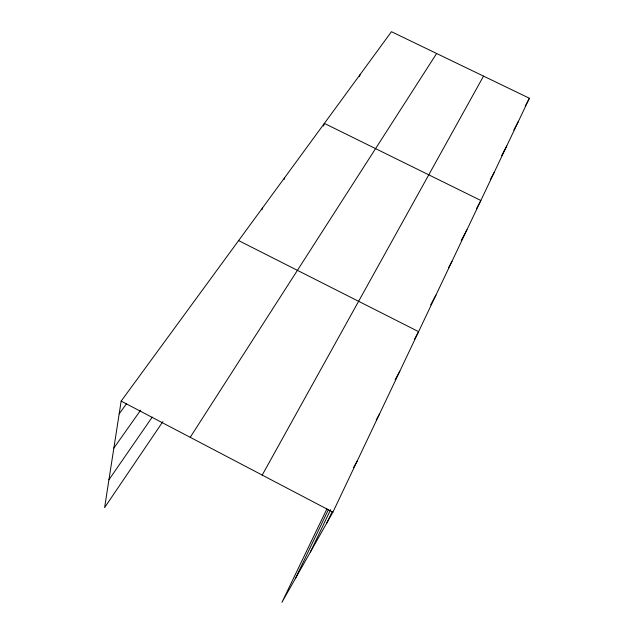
<?xml version="1.0" encoding="UTF-8"?>
<svg xmlns="http://www.w3.org/2000/svg" width="634" height="634" viewBox="0 0 634 634"><rect width="100%" height="100%" fill="white"/><g stroke="black" fill="none" stroke-linecap="round" stroke-linejoin="round"><path stroke-width="0.95" d="M326.93 508.856L281.956 602.3L332.921 512.161L529.39 98.246L391.463 31.7L121.157 401.116L104.61 507.588L162.867 421.626M261.961 209.775L262.468 207.992M284.064 179.533L284.595 177.75M323.514 126.047L324.37 123.392L480.849 200.495L476.475 208.713M359.462 76.429L360.096 74.566M326.795 522.995L332.303 511.416M310.406 551.976L330.631 509.649M295.246 578.794L328.475 509.53M525.293 106.021L529.39 98.246M513.817 130.065L518.414 121.363M501.621 155.631L506.717 146.01M490.304 179.707L494.227 172.329M461.227 240.492L466.941 229.801M448.484 267.817L452.01 261.263M430.66 304.891L435.938 295.119M414.374 339.428L418.599 331.653L238.622 240.587M395.172 379.711L399.832 371.199M376.231 419.97L379.449 414.145M262.214 475.08L483.528 76.12M353.629 467.409L357.227 460.95M190.216 437.325L436.636 53.494M108.937 479.764L152.223 417.101M113.858 448.072L140.629 410.19M119.176 413.875L126.642 403.573M121.157 401.116L332.921 512.161"/></g></svg>
